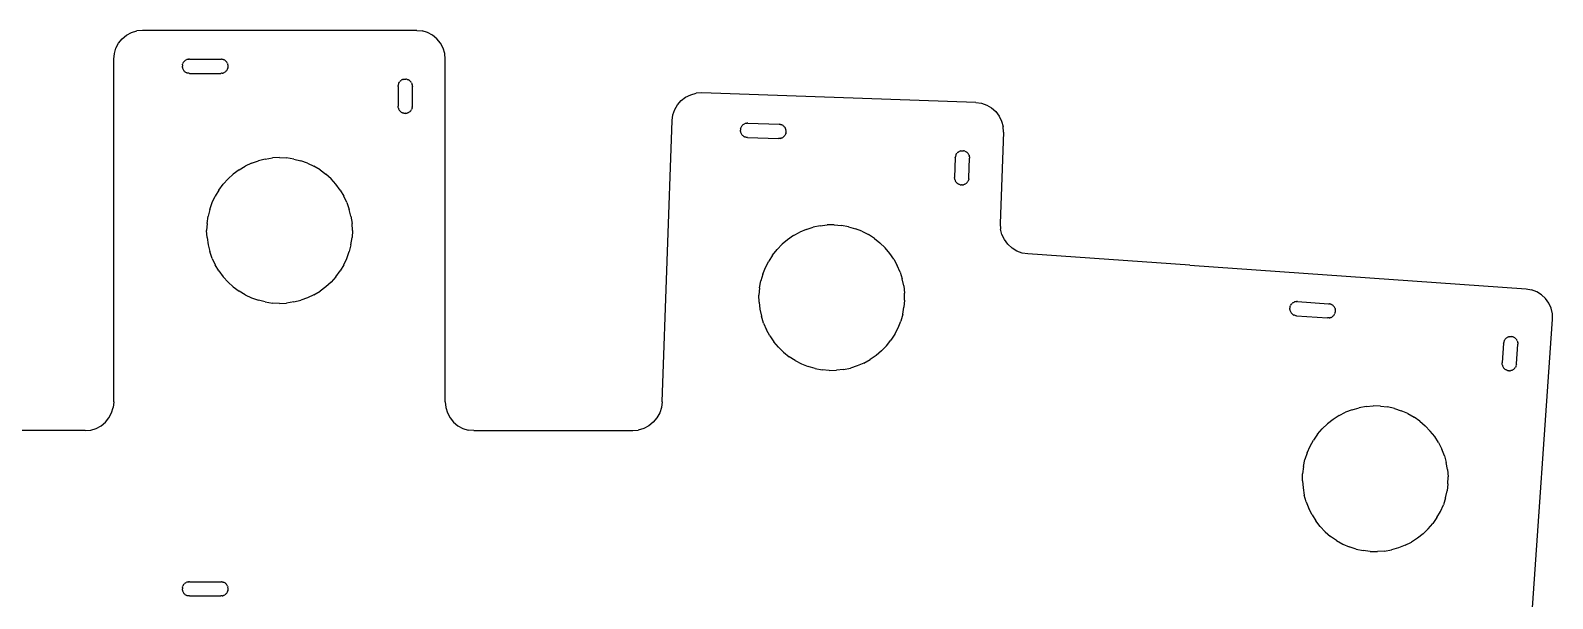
# Model space of a CAD drawing. Extents: x -62 to 45, y -37 to 20.
# Drawn here: x -8.7 to 44.6, y -0.3 to 19.5 of the extents above; entities that cross this region are included whole.
import ezdxf

# ---------------------------------------------------------------- set-up
doc = ezdxf.new("R2010")
doc.units = 0

msp = doc.modelspace()

# ---------------------------------------------------------------- linework, layer by layer
for p, q in [((-5.63, 19.095), (-5.505, 19.246)), ((-5.505, 19.246), (-5.354, 19.371)), ((-5.354, 19.371), (-5.181, 19.463)), ((-5.181, 19.463), (-4.993, 19.52)), ((-4.798, 19.539), (-4.993, 19.52)), ((4.802, 19.539), (-4.798, 19.539)), ((4.802, 19.539), (4.997, 19.52)), ((5.184, 19.463), (4.997, 19.52)), ((5.357, 19.37), (5.184, 19.463)), ((5.509, 19.246), (5.357, 19.37)), ((5.633, 19.094), (5.509, 19.246)), ((-5.798, 18.539), (-5.779, 18.734)), ((-5.779, 18.734), (-5.722, 18.922)), ((-5.722, 18.922), (-5.63, 19.095)), ((5.726, 18.922), (5.633, 19.094)), ((5.782, 18.734), (5.726, 18.922)), ((5.802, 18.539), (5.782, 18.734)), ((-5.799, 6.539), (-5.798, 18.539)), ((-3.398, 18.312), (-3.399, 18.287)), ((-3.398, 18.263), (-3.399, 18.287)), ((-3.395, 18.336), (-3.398, 18.312)), ((-3.395, 18.239), (-3.398, 18.263)), ((-3.395, 18.336), (-3.389, 18.36)), ((-3.395, 18.239), (-3.389, 18.215)), ((-3.389, 18.36), (-3.38, 18.383)), ((-3.389, 18.215), (-3.38, 18.192)), ((-3.37, 18.405), (-3.38, 18.383)), ((-3.38, 18.192), (-3.37, 18.17)), ((-3.37, 18.405), (-3.357, 18.426)), ((-3.37, 18.17), (-3.357, 18.149)), ((-3.357, 18.426), (-3.343, 18.446)), ((-3.357, 18.149), (-3.343, 18.129)), ((-3.343, 18.446), (-3.326, 18.464)), ((-3.343, 18.129), (-3.326, 18.111)), ((-3.308, 18.48), (-3.326, 18.464)), ((-3.308, 18.48), (-3.288, 18.495)), ((-3.288, 18.495), (-3.267, 18.508)), ((-3.245, 18.518), (-3.267, 18.508)), ((-3.222, 18.526), (-3.245, 18.518)), ((-3.198, 18.532), (-3.222, 18.526)), ((-3.198, 18.532), (-3.174, 18.536)), ((-3.145, 18.537), (-3.174, 18.536)), ((-3.145, 18.537), (-2.054, 18.537)), ((-2.054, 18.537), (-2.025, 18.536)), ((-2.001, 18.532), (-2.025, 18.536)), ((-2.001, 18.532), (-1.977, 18.526)), ((-1.977, 18.526), (-1.954, 18.518)), ((-1.932, 18.508), (-1.954, 18.518)), ((-1.911, 18.495), (-1.932, 18.508)), ((-1.891, 18.48), (-1.911, 18.495)), ((-1.873, 18.464), (-1.891, 18.48)), ((-1.857, 18.446), (-1.873, 18.464)), ((-1.857, 18.129), (-1.873, 18.111)), ((-1.842, 18.426), (-1.857, 18.446)), ((-1.842, 18.149), (-1.857, 18.129)), ((-1.829, 18.405), (-1.842, 18.426)), ((-1.829, 18.17), (-1.842, 18.149)), ((-1.819, 18.383), (-1.829, 18.405)), ((-1.819, 18.192), (-1.829, 18.17)), ((-1.819, 18.383), (-1.811, 18.36)), ((-1.819, 18.192), (-1.811, 18.215)), ((-1.805, 18.336), (-1.811, 18.36)), ((-1.805, 18.239), (-1.811, 18.215)), ((-1.801, 18.312), (-1.805, 18.336)), ((-1.805, 18.239), (-1.801, 18.263)), ((-1.8, 18.287), (-1.801, 18.312)), ((-1.801, 18.263), (-1.8, 18.287)), ((5.801, 6.539), (5.802, 18.539)), ((-3.326, 18.111), (-3.308, 18.094)), ((-3.308, 18.094), (-3.288, 18.08)), ((-3.288, 18.08), (-3.267, 18.067)), ((-3.267, 18.067), (-3.245, 18.057)), ((-3.222, 18.048), (-3.245, 18.057)), ((-3.198, 18.042), (-3.222, 18.048)), ((-3.174, 18.039), (-3.198, 18.042)), ((-3.145, 18.037), (-3.174, 18.039)), ((-3.145, 18.037), (-2.054, 18.037)), ((-2.025, 18.039), (-2.054, 18.037)), ((-2.001, 18.042), (-2.025, 18.039)), ((-2.001, 18.042), (-1.977, 18.048)), ((-1.954, 18.057), (-1.977, 18.048)), ((-1.954, 18.057), (-1.932, 18.067)), ((-1.932, 18.067), (-1.911, 18.08)), ((-1.891, 18.094), (-1.911, 18.08)), ((-1.873, 18.111), (-1.891, 18.094)), ((4.15, 17.582), (4.152, 17.612)), ((4.15, 17.582), (4.15, 16.892)), ((4.155, 17.636), (4.152, 17.612)), ((4.161, 17.66), (4.155, 17.636)), ((4.17, 17.683), (4.161, 17.66)), ((4.18, 17.705), (4.17, 17.683)), ((4.18, 17.705), (4.193, 17.726)), ((4.193, 17.726), (4.207, 17.746)), ((4.224, 17.764), (4.207, 17.746)), ((4.242, 17.78), (4.224, 17.764)), ((4.242, 17.78), (4.262, 17.795)), ((4.283, 17.808), (4.262, 17.795)), ((4.283, 17.808), (4.305, 17.818)), ((4.328, 17.826), (4.305, 17.818)), ((4.328, 17.826), (4.352, 17.832)), ((4.352, 17.832), (4.376, 17.836)), ((4.376, 17.836), (4.4, 17.837)), ((4.4, 17.837), (4.425, 17.836)), ((4.449, 17.832), (4.425, 17.836)), ((4.473, 17.826), (4.449, 17.832)), ((4.473, 17.826), (4.496, 17.818)), ((4.496, 17.818), (4.518, 17.807)), ((4.539, 17.795), (4.518, 17.807)), ((4.559, 17.78), (4.539, 17.795)), ((4.577, 17.764), (4.559, 17.78)), ((4.577, 17.764), (4.593, 17.746)), ((4.608, 17.726), (4.593, 17.746)), ((4.621, 17.705), (4.608, 17.726)), ((4.621, 17.705), (4.631, 17.683)), ((4.631, 17.683), (4.639, 17.66)), ((4.645, 17.636), (4.639, 17.66)), ((4.645, 17.636), (4.649, 17.612)), ((4.649, 17.612), (4.65, 17.582)), ((4.65, 16.892), (4.65, 17.582)), ((13.93, 16.939), (14.059, 17.086)), ((14.059, 17.086), (14.215, 17.205)), ((14.215, 17.205), (14.391, 17.291)), ((14.391, 17.291), (14.58, 17.342)), ((14.776, 17.354), (14.58, 17.342)), ((24.37, 17.019), (14.776, 17.354)), ((4.152, 16.863), (4.15, 16.892)), ((4.155, 16.839), (4.152, 16.863)), ((4.161, 16.815), (4.155, 16.839)), ((4.161, 16.815), (4.17, 16.792)), ((4.17, 16.792), (4.18, 16.77)), ((4.18, 16.77), (4.193, 16.748)), ((4.193, 16.748), (4.207, 16.729)), ((4.22, 16.715), (4.207, 16.729)), ((4.22, 16.715), (4.224, 16.711)), ((4.224, 16.711), (4.242, 16.694)), ((4.242, 16.694), (4.262, 16.68)), ((4.262, 16.68), (4.283, 16.667)), ((4.283, 16.667), (4.305, 16.656)), ((4.328, 16.648), (4.305, 16.656)), ((4.352, 16.642), (4.328, 16.648)), ((4.352, 16.642), (4.376, 16.639)), ((4.376, 16.639), (4.4, 16.637)), ((4.425, 16.639), (4.4, 16.637)), ((4.425, 16.639), (4.449, 16.642)), ((4.449, 16.642), (4.473, 16.648)), ((4.496, 16.656), (4.473, 16.648)), ((4.518, 16.667), (4.496, 16.656)), ((4.518, 16.667), (4.539, 16.68)), ((4.559, 16.694), (4.539, 16.68)), ((4.577, 16.711), (4.559, 16.694)), ((4.577, 16.711), (4.593, 16.729)), ((4.593, 16.729), (4.608, 16.748)), ((4.608, 16.748), (4.621, 16.77)), ((4.631, 16.792), (4.621, 16.77)), ((4.639, 16.815), (4.631, 16.792)), ((4.639, 16.815), (4.645, 16.839)), ((4.649, 16.863), (4.645, 16.839)), ((4.649, 16.863), (4.65, 16.892)), ((13.742, 16.389), (13.768, 16.584)), ((13.768, 16.584), (13.831, 16.769)), ((13.831, 16.769), (13.93, 16.939)), ((24.37, 17.019), (24.565, 16.993)), ((24.565, 16.993), (24.75, 16.929)), ((24.75, 16.929), (24.92, 16.831)), ((24.92, 16.831), (25.067, 16.701)), ((25.067, 16.701), (25.186, 16.545)), ((25.186, 16.545), (25.272, 16.369)), ((13.397, 6.538), (13.742, 16.389)), ((16.133, 16.079), (16.131, 16.054)), ((16.131, 16.03), (16.131, 16.054)), ((16.134, 16.005), (16.131, 16.03)), ((16.137, 16.103), (16.133, 16.079)), ((16.134, 16.005), (16.139, 15.981)), ((16.137, 16.103), (16.144, 16.126)), ((16.144, 16.126), (16.153, 16.149)), ((16.164, 16.171), (16.153, 16.149)), ((16.164, 16.171), (16.177, 16.191)), ((16.177, 16.191), (16.193, 16.211)), ((16.193, 16.211), (16.21, 16.228)), ((16.229, 16.244), (16.21, 16.228)), ((16.229, 16.244), (16.249, 16.258)), ((16.249, 16.258), (16.27, 16.27)), ((16.293, 16.279), (16.27, 16.27)), ((16.316, 16.287), (16.293, 16.279)), ((16.34, 16.292), (16.316, 16.287)), ((16.34, 16.292), (16.364, 16.295)), ((16.394, 16.295), (16.364, 16.295)), ((16.394, 16.295), (17.483, 16.257)), ((17.483, 16.257), (17.513, 16.255)), ((17.537, 16.25), (17.513, 16.255)), ((17.537, 16.25), (17.56, 16.243)), ((17.56, 16.243), (17.583, 16.234)), ((17.605, 16.223), (17.583, 16.234)), ((17.625, 16.21), (17.605, 16.223)), ((17.645, 16.194), (17.625, 16.21)), ((17.662, 16.177), (17.645, 16.194)), ((17.678, 16.159), (17.662, 16.177)), ((17.692, 16.138), (17.678, 16.159)), ((17.704, 16.117), (17.692, 16.138)), ((17.713, 16.094), (17.704, 16.117)), ((17.713, 16.094), (17.721, 16.071)), ((17.726, 16.047), (17.721, 16.071)), ((17.729, 16.023), (17.726, 16.047)), ((17.727, 15.974), (17.729, 15.998)), ((17.729, 15.998), (17.729, 16.023)), ((25.335, 15.984), (25.223, 12.788)), ((25.272, 16.369), (25.322, 16.18)), ((25.335, 15.984), (25.322, 16.18)), ((16.139, 15.981), (16.146, 15.958)), ((16.146, 15.958), (16.156, 15.935)), ((16.156, 15.935), (16.168, 15.914)), ((16.168, 15.914), (16.182, 15.894)), ((16.182, 15.894), (16.197, 15.875)), ((16.197, 15.875), (16.215, 15.858)), ((16.215, 15.858), (16.234, 15.843)), ((16.234, 15.843), (16.255, 15.829)), ((16.255, 15.829), (16.277, 15.818)), ((16.299, 15.809), (16.277, 15.818)), ((16.323, 15.802), (16.299, 15.809)), ((16.347, 15.798), (16.323, 15.802)), ((16.376, 15.795), (16.347, 15.798)), ((16.376, 15.795), (17.466, 15.757)), ((17.495, 15.758), (17.466, 15.757)), ((17.52, 15.76), (17.495, 15.758)), ((17.52, 15.76), (17.544, 15.766)), ((17.567, 15.773), (17.544, 15.766)), ((17.567, 15.773), (17.589, 15.783)), ((17.589, 15.783), (17.611, 15.795)), ((17.631, 15.809), (17.611, 15.795)), ((17.65, 15.824), (17.631, 15.809)), ((17.667, 15.842), (17.65, 15.824)), ((17.682, 15.861), (17.667, 15.842)), ((17.696, 15.882), (17.682, 15.861)), ((17.707, 15.903), (17.696, 15.882)), ((17.707, 15.903), (17.716, 15.926)), ((17.723, 15.95), (17.716, 15.926)), ((17.723, 15.95), (17.727, 15.974)), ((-0.974, 14.895), (-0.739, 14.979)), ((-0.496, 15.04), (-0.739, 14.979)), ((-0.496, 15.04), (-0.248, 15.077)), ((0.002, 15.089), (-0.248, 15.077)), ((0.002, 15.089), (0.251, 15.077)), ((0.499, 15.04), (0.251, 15.077)), ((0.499, 15.04), (0.742, 14.979)), ((0.977, 14.895), (0.742, 14.979)), ((23.651, 15.086), (23.627, 14.396)), ((23.651, 15.086), (23.654, 15.115)), ((23.658, 15.139), (23.654, 15.115)), ((23.665, 15.163), (23.658, 15.139)), ((23.674, 15.186), (23.665, 15.163)), ((23.685, 15.208), (23.674, 15.186)), ((23.685, 15.208), (23.698, 15.228)), ((23.698, 15.228), (23.714, 15.247)), ((23.731, 15.265), (23.714, 15.247)), ((23.749, 15.281), (23.731, 15.265)), ((23.749, 15.281), (23.77, 15.295)), ((23.791, 15.306), (23.77, 15.295)), ((23.791, 15.306), (23.814, 15.316)), ((23.837, 15.324), (23.814, 15.316)), ((23.837, 15.324), (23.861, 15.329)), ((23.861, 15.329), (23.885, 15.331)), ((23.885, 15.331), (23.91, 15.332)), ((23.91, 15.332), (23.934, 15.33)), ((23.958, 15.325), (23.934, 15.33)), ((23.982, 15.319), (23.958, 15.325)), ((23.982, 15.319), (24.005, 15.309)), ((24.005, 15.309), (24.026, 15.298)), ((24.047, 15.285), (24.026, 15.298)), ((24.066, 15.27), (24.047, 15.285)), ((24.084, 15.252), (24.066, 15.27)), ((24.084, 15.252), (24.1, 15.234)), ((24.113, 15.214), (24.1, 15.234)), ((24.125, 15.192), (24.113, 15.214)), ((24.125, 15.192), (24.135, 15.17)), ((24.127, 14.379), (24.151, 15.069)), ((24.135, 15.17), (24.142, 15.146)), ((24.148, 15.122), (24.142, 15.146)), ((24.148, 15.122), (24.15, 15.098)), ((24.15, 15.098), (24.151, 15.069)), ((-1.616, 14.51), (-1.802, 14.342)), ((-1.415, 14.659), (-1.616, 14.51)), ((-1.415, 14.659), (-1.201, 14.788)), ((-0.974, 14.895), (-1.201, 14.788)), ((0.977, 14.895), (1.204, 14.788)), ((1.418, 14.659), (1.204, 14.788)), ((1.418, 14.659), (1.619, 14.51)), ((1.805, 14.342), (1.619, 14.51)), ((23.627, 14.367), (23.627, 14.396)), ((-2.119, 13.956), (-2.247, 13.741)), ((-2.119, 13.956), (-1.97, 14.157)), ((-1.802, 14.342), (-1.97, 14.157)), ((1.973, 14.157), (1.805, 14.342)), ((2.122, 13.956), (1.973, 14.157)), ((2.122, 13.956), (2.25, 13.741)), ((23.63, 14.342), (23.627, 14.367)), ((23.635, 14.318), (23.63, 14.342)), ((23.635, 14.318), (23.643, 14.295)), ((23.643, 14.295), (23.652, 14.273)), ((23.652, 14.273), (23.664, 14.251)), ((23.664, 14.251), (23.678, 14.231)), ((23.69, 14.217), (23.678, 14.231)), ((23.69, 14.217), (23.694, 14.212)), ((23.694, 14.212), (23.712, 14.195)), ((23.712, 14.195), (23.731, 14.18)), ((23.731, 14.18), (23.751, 14.167)), ((23.751, 14.167), (23.773, 14.155)), ((23.796, 14.146), (23.773, 14.155)), ((23.819, 14.139), (23.796, 14.146)), ((23.819, 14.139), (23.844, 14.135)), ((23.844, 14.135), (23.868, 14.133)), ((23.892, 14.133), (23.868, 14.133)), ((23.892, 14.133), (23.917, 14.136)), ((23.917, 14.136), (23.941, 14.141)), ((23.964, 14.149), (23.941, 14.141)), ((23.987, 14.158), (23.964, 14.149)), ((23.987, 14.158), (24.008, 14.17)), ((24.028, 14.184), (24.008, 14.17)), ((24.047, 14.2), (24.028, 14.184)), ((24.047, 14.2), (24.064, 14.218)), ((24.064, 14.218), (24.079, 14.237)), ((24.079, 14.237), (24.093, 14.257)), ((24.104, 14.279), (24.093, 14.257)), ((24.113, 14.302), (24.104, 14.279)), ((24.113, 14.302), (24.12, 14.325)), ((24.124, 14.349), (24.12, 14.325)), ((24.124, 14.349), (24.127, 14.379)), ((-2.439, 13.279), (-2.354, 13.515)), ((-2.354, 13.515), (-2.247, 13.741)), ((2.357, 13.515), (2.25, 13.741)), ((2.357, 13.515), (2.442, 13.279)), ((-2.536, 12.789), (-2.549, 12.539)), ((-2.536, 12.789), (-2.5, 13.037)), ((-2.439, 13.279), (-2.5, 13.037)), ((2.502, 13.036), (2.442, 13.279)), ((2.502, 13.036), (2.539, 12.789)), ((2.551, 12.539), (2.539, 12.789)), ((25.223, 12.788), (25.235, 12.591)), ((-2.536, 12.289), (-2.549, 12.539)), ((-2.536, 12.289), (-2.5, 12.042)), ((2.502, 12.041), (2.539, 12.289)), ((2.551, 12.539), (2.539, 12.289)), ((17.987, 12.359), (17.781, 12.217)), ((17.987, 12.359), (18.206, 12.48)), ((18.436, 12.579), (18.206, 12.48)), ((18.436, 12.579), (18.674, 12.655)), ((18.919, 12.707), (18.674, 12.655)), ((18.919, 12.707), (19.167, 12.735)), ((19.418, 12.739), (19.167, 12.735)), ((19.418, 12.739), (19.667, 12.718)), ((19.913, 12.673), (19.667, 12.718)), ((19.913, 12.673), (20.154, 12.603)), ((20.386, 12.511), (20.154, 12.603)), ((20.386, 12.511), (20.609, 12.396)), ((20.819, 12.26), (20.609, 12.396)), ((20.819, 12.26), (21.014, 12.104)), ((25.286, 12.4), (25.235, 12.591)), ((25.372, 12.221), (25.286, 12.4)), ((-2.5, 12.042), (-2.439, 11.799)), ((-2.354, 11.563), (-2.439, 11.799)), ((2.357, 11.563), (2.442, 11.799)), ((2.502, 12.041), (2.442, 11.799)), ((17.259, 11.68), (17.415, 11.876)), ((17.59, 12.056), (17.415, 11.876)), ((17.781, 12.217), (17.59, 12.056)), ((21.194, 11.93), (21.014, 12.104)), ((21.355, 11.738), (21.194, 11.93)), ((21.497, 11.532), (21.355, 11.738)), ((25.49, 12.06), (25.372, 12.221)), ((25.637, 11.926), (25.49, 12.06)), ((25.807, 11.821), (25.637, 11.926)), ((25.992, 11.751), (25.807, 11.821)), ((26.186, 11.718), (25.992, 11.751)), ((-2.354, 11.563), (-2.247, 11.337)), ((-2.119, 11.122), (-2.247, 11.337)), ((2.25, 11.337), (2.122, 11.122)), ((2.25, 11.337), (2.357, 11.563)), ((16.916, 11.016), (17.008, 11.248)), ((17.008, 11.248), (17.123, 11.47)), ((17.259, 11.68), (17.123, 11.47)), ((21.497, 11.532), (21.618, 11.313)), ((21.717, 11.084), (21.618, 11.313)), ((31.856, 11.322), (26.186, 11.718)), ((31.856, 11.322), (43.627, 10.498)), ((-2.119, 11.122), (-1.97, 10.921)), ((-1.802, 10.736), (-1.97, 10.921)), ((-1.802, 10.736), (-1.616, 10.568)), ((1.805, 10.736), (1.619, 10.568)), ((1.973, 10.921), (1.805, 10.736)), ((1.973, 10.921), (2.122, 11.122)), ((16.801, 10.529), (16.847, 10.775)), ((16.916, 11.016), (16.847, 10.775)), ((21.717, 11.084), (21.793, 10.845)), ((21.846, 10.6), (21.793, 10.845)), ((-1.616, 10.568), (-1.415, 10.419)), ((-1.201, 10.29), (-1.415, 10.419)), ((-1.201, 10.29), (-0.974, 10.183)), ((-0.974, 10.183), (-0.739, 10.099)), ((0.977, 10.183), (0.742, 10.099)), ((1.203, 10.29), (0.977, 10.183)), ((1.203, 10.29), (1.418, 10.419)), ((1.619, 10.568), (1.418, 10.419)), ((16.801, 10.529), (16.78, 10.28)), ((16.784, 10.029), (16.78, 10.28)), ((21.846, 10.6), (21.874, 10.352)), ((21.877, 10.101), (21.874, 10.352)), ((43.627, 10.498), (43.82, 10.466)), ((44.004, 10.396), (43.82, 10.466)), ((44.17, 10.291), (44.004, 10.396)), ((44.312, 10.157), (44.17, 10.291)), ((44.426, 9.997), (44.312, 10.157)), ((-0.496, 10.038), (-0.739, 10.099)), ((-0.496, 10.038), (-0.249, 10.001)), ((0.001, 9.989), (-0.249, 10.001)), ((0.001, 9.989), (0.251, 10.001)), ((0.499, 10.038), (0.251, 10.001)), ((0.499, 10.038), (0.742, 10.099)), ((16.784, 10.029), (16.812, 9.781)), ((16.812, 9.781), (16.864, 9.536)), ((21.811, 9.606), (21.742, 9.366)), ((21.811, 9.606), (21.856, 9.852)), ((21.877, 10.101), (21.856, 9.852)), ((35.358, 9.797), (35.359, 9.822)), ((35.36, 9.773), (35.358, 9.797)), ((35.362, 9.846), (35.359, 9.822)), ((35.36, 9.773), (35.365, 9.749)), ((35.367, 9.87), (35.362, 9.846)), ((35.365, 9.749), (35.371, 9.725)), ((35.367, 9.87), (35.375, 9.894)), ((35.371, 9.725), (35.38, 9.702)), ((35.375, 9.894), (35.385, 9.916)), ((35.38, 9.702), (35.391, 9.681)), ((35.397, 9.937), (35.385, 9.916)), ((35.391, 9.681), (35.404, 9.66)), ((35.397, 9.937), (35.411, 9.957)), ((35.404, 9.66), (35.42, 9.641)), ((35.411, 9.957), (35.427, 9.976)), ((35.42, 9.641), (35.437, 9.623)), ((35.427, 9.976), (35.444, 9.993)), ((35.437, 9.623), (35.455, 9.607)), ((35.463, 10.008), (35.444, 9.993)), ((35.455, 9.607), (35.475, 9.593)), ((35.463, 10.008), (35.484, 10.021)), ((35.475, 9.593), (35.497, 9.581)), ((35.484, 10.021), (35.506, 10.032)), ((35.529, 10.041), (35.506, 10.032)), ((35.552, 10.048), (35.529, 10.041)), ((35.577, 10.052), (35.552, 10.048)), ((35.577, 10.052), (35.601, 10.054)), ((35.63, 10.054), (35.601, 10.054)), ((35.63, 10.054), (36.718, 9.978)), ((36.718, 9.978), (36.747, 9.974)), ((36.771, 9.969), (36.747, 9.974)), ((36.771, 9.969), (36.794, 9.961)), ((36.794, 9.961), (36.817, 9.951)), ((36.838, 9.939), (36.817, 9.951)), ((36.858, 9.925), (36.838, 9.939)), ((36.877, 9.909), (36.858, 9.925)), ((36.894, 9.892), (36.877, 9.909)), ((36.909, 9.872), (36.894, 9.892)), ((36.917, 9.595), (36.903, 9.575)), ((36.922, 9.852), (36.909, 9.872)), ((36.929, 9.616), (36.917, 9.595)), ((36.933, 9.83), (36.922, 9.852)), ((36.929, 9.616), (36.939, 9.639)), ((36.942, 9.807), (36.933, 9.83)), ((36.946, 9.662), (36.939, 9.639)), ((36.942, 9.807), (36.949, 9.783)), ((36.946, 9.662), (36.952, 9.686)), ((36.953, 9.759), (36.949, 9.783)), ((36.952, 9.686), (36.955, 9.71)), ((36.955, 9.735), (36.953, 9.759)), ((36.955, 9.71), (36.955, 9.735)), ((44.506, 9.818), (44.426, 9.997)), ((44.549, 9.627), (44.506, 9.818)), ((44.555, 9.431), (44.549, 9.627)), ((16.94, 9.298), (16.864, 9.536)), ((16.94, 9.298), (17.039, 9.068)), ((17.16, 8.849), (17.039, 9.068)), ((21.534, 8.911), (21.649, 9.133)), ((21.649, 9.133), (21.742, 9.366)), ((35.519, 9.571), (35.497, 9.581)), ((35.542, 9.564), (35.519, 9.571)), ((35.566, 9.558), (35.542, 9.564)), ((35.596, 9.555), (35.566, 9.558)), ((35.596, 9.555), (36.683, 9.479)), ((36.712, 9.478), (36.683, 9.479)), ((36.737, 9.48), (36.712, 9.478)), ((36.737, 9.48), (36.761, 9.484)), ((36.785, 9.491), (36.761, 9.484)), ((36.785, 9.491), (36.807, 9.5)), ((36.807, 9.5), (36.829, 9.511)), ((36.85, 9.524), (36.829, 9.511)), ((36.869, 9.539), (36.85, 9.524)), ((36.887, 9.556), (36.869, 9.539)), ((36.903, 9.575), (36.887, 9.556)), ((43.718, -2.54), (44.555, 9.431)), ((17.16, 8.849), (17.302, 8.643)), ((17.464, 8.451), (17.302, 8.643)), ((21.242, 8.505), (21.398, 8.701)), ((21.534, 8.911), (21.398, 8.701)), ((42.841, 8.592), (42.793, 7.903)), ((42.841, 8.592), (42.845, 8.621)), ((42.85, 8.645), (42.845, 8.621)), ((42.857, 8.668), (42.85, 8.645)), ((42.867, 8.691), (42.857, 8.668)), ((42.879, 8.712), (42.867, 8.691)), ((42.879, 8.712), (42.893, 8.732)), ((42.893, 8.732), (42.909, 8.751)), ((42.927, 8.768), (42.909, 8.751)), ((42.946, 8.783), (42.927, 8.768)), ((42.946, 8.783), (42.967, 8.796)), ((42.989, 8.807), (42.967, 8.796)), ((42.989, 8.807), (43.012, 8.816)), ((43.035, 8.823), (43.012, 8.816)), ((43.035, 8.823), (43.059, 8.827)), ((43.059, 8.827), (43.084, 8.829)), ((43.084, 8.829), (43.108, 8.829)), ((43.108, 8.829), (43.133, 8.826)), ((43.156, 8.82), (43.133, 8.826)), ((43.18, 8.813), (43.156, 8.82)), ((43.18, 8.813), (43.202, 8.803)), ((43.202, 8.803), (43.224, 8.791)), ((43.244, 8.777), (43.224, 8.791)), ((43.262, 8.761), (43.244, 8.777)), ((43.279, 8.743), (43.262, 8.761)), ((43.279, 8.743), (43.294, 8.724)), ((43.292, 7.869), (43.34, 8.557)), ((43.308, 8.703), (43.294, 8.724)), ((43.319, 8.681), (43.308, 8.703)), ((43.319, 8.681), (43.328, 8.659)), ((43.328, 8.659), (43.334, 8.635)), ((43.339, 8.611), (43.334, 8.635)), ((43.339, 8.611), (43.34, 8.586)), ((43.34, 8.586), (43.34, 8.557)), ((17.464, 8.451), (17.643, 8.277)), ((17.643, 8.277), (17.839, 8.121)), ((18.049, 7.985), (17.839, 8.121)), ((20.451, 7.901), (20.67, 8.022)), ((20.877, 8.164), (20.67, 8.022)), ((21.068, 8.326), (20.877, 8.164)), ((21.242, 8.505), (21.068, 8.326)), ((18.049, 7.985), (18.271, 7.87)), ((18.271, 7.87), (18.504, 7.778)), ((18.744, 7.708), (18.504, 7.778)), ((18.744, 7.708), (18.99, 7.663)), ((19.24, 7.642), (18.99, 7.663)), ((19.24, 7.642), (19.49, 7.646)), ((19.738, 7.674), (19.49, 7.646)), ((19.738, 7.674), (19.983, 7.726)), ((20.222, 7.802), (19.983, 7.726)), ((20.451, 7.901), (20.222, 7.802)), ((42.792, 7.874), (42.793, 7.903)), ((42.794, 7.85), (42.792, 7.874)), ((42.798, 7.825), (42.794, 7.85)), ((42.798, 7.825), (42.805, 7.802)), ((42.805, 7.802), (42.814, 7.779)), ((42.814, 7.779), (42.825, 7.757)), ((42.825, 7.757), (42.838, 7.737)), ((42.85, 7.722), (42.838, 7.737)), ((42.85, 7.722), (42.853, 7.717)), ((42.853, 7.717), (42.87, 7.7)), ((42.87, 7.7), (42.889, 7.684)), ((42.889, 7.684), (42.909, 7.67)), ((42.909, 7.67), (42.931, 7.658)), ((42.953, 7.648), (42.931, 7.658)), ((42.976, 7.64), (42.953, 7.648)), ((42.976, 7.64), (43, 7.635)), ((43, 7.635), (43.025, 7.632)), ((43.049, 7.631), (43.025, 7.632)), ((43.049, 7.631), (43.073, 7.633)), ((43.073, 7.633), (43.098, 7.638)), ((43.121, 7.644), (43.098, 7.638)), ((43.144, 7.653), (43.121, 7.644)), ((43.144, 7.653), (43.166, 7.664)), ((43.187, 7.677), (43.166, 7.664)), ((43.206, 7.693), (43.187, 7.677)), ((43.206, 7.693), (43.224, 7.71)), ((43.224, 7.71), (43.239, 7.728)), ((43.239, 7.728), (43.253, 7.748)), ((43.265, 7.77), (43.253, 7.748)), ((43.275, 7.792), (43.265, 7.77)), ((43.275, 7.792), (43.283, 7.815)), ((43.288, 7.839), (43.283, 7.815)), ((43.288, 7.839), (43.292, 7.869)), ((-5.799, 6.539), (-5.818, 6.344)), ((5.801, 6.539), (5.821, 6.344)), ((13.397, 6.538), (13.371, 6.343)), ((38.029, 6.38), (38.278, 6.399)), ((38.528, 6.394), (38.278, 6.399)), ((38.528, 6.394), (38.777, 6.364)), ((-6.092, 5.832), (-5.967, 5.984)), ((-5.967, 5.984), (-5.875, 6.156)), ((-5.875, 6.156), (-5.818, 6.344)), ((5.821, 6.344), (5.877, 6.156)), ((5.877, 6.156), (5.97, 5.983)), ((5.97, 5.983), (6.094, 5.832)), ((13.21, 5.983), (13.08, 5.831)), ((13.308, 6.155), (13.21, 5.983)), ((13.371, 6.343), (13.308, 6.155)), ((36.874, 5.93), (36.678, 5.775)), ((37.085, 6.064), (36.874, 5.93)), ((37.085, 6.064), (37.308, 6.178)), ((37.541, 6.269), (37.308, 6.178)), ((37.541, 6.269), (37.782, 6.336)), ((38.029, 6.38), (37.782, 6.336)), ((39.021, 6.311), (38.777, 6.364)), ((39.021, 6.311), (39.259, 6.233)), ((39.488, 6.132), (39.259, 6.233)), ((39.488, 6.132), (39.706, 6.01)), ((39.912, 5.867), (39.706, 6.01)), ((39.912, 5.867), (40.102, 5.704)), ((-6.799, 5.539), (-12.36, 5.539)), ((-6.799, 5.539), (-6.604, 5.558)), ((-6.604, 5.558), (-6.416, 5.615)), ((-6.416, 5.615), (-6.243, 5.708)), ((-6.243, 5.708), (-6.092, 5.832)), ((6.094, 5.832), (6.246, 5.707)), ((6.246, 5.707), (6.419, 5.615)), ((6.419, 5.615), (6.606, 5.558)), ((6.801, 5.539), (6.606, 5.558)), ((6.801, 5.539), (12.363, 5.539)), ((12.363, 5.539), (12.558, 5.558)), ((12.748, 5.615), (12.558, 5.558)), ((12.924, 5.707), (12.748, 5.615)), ((13.08, 5.831), (12.924, 5.707)), ((36.334, 5.412), (36.191, 5.206)), ((36.334, 5.412), (36.497, 5.602)), ((36.678, 5.775), (36.497, 5.602)), ((40.275, 5.523), (40.102, 5.704)), ((40.43, 5.327), (40.275, 5.523)), ((35.968, 4.759), (36.068, 4.988)), ((36.068, 4.988), (36.191, 5.206)), ((40.564, 5.116), (40.43, 5.327)), ((40.564, 5.116), (40.678, 4.893)), ((40.769, 4.659), (40.678, 4.893)), ((35.836, 4.277), (35.807, 4.028)), ((35.836, 4.277), (35.89, 4.521)), ((35.968, 4.759), (35.89, 4.521)), ((40.769, 4.659), (40.836, 4.418)), ((40.88, 4.172), (40.836, 4.418)), ((35.801, 3.778), (35.807, 4.028)), ((35.801, 3.778), (35.821, 3.529)), ((40.88, 4.172), (40.899, 3.923)), ((40.894, 3.672), (40.899, 3.923)), ((35.821, 3.529), (35.865, 3.282)), ((35.932, 3.041), (35.865, 3.282)), ((40.811, 3.18), (40.865, 3.424)), ((40.894, 3.672), (40.865, 3.424)), ((35.932, 3.041), (36.023, 2.808)), ((36.137, 2.585), (36.023, 2.808)), ((40.51, 2.494), (40.632, 2.712)), ((40.632, 2.712), (40.733, 2.942)), ((40.811, 3.18), (40.733, 2.942)), ((36.137, 2.585), (36.271, 2.374)), ((36.426, 2.177), (36.271, 2.374)), ((36.426, 2.177), (36.599, 1.997)), ((40.204, 2.099), (40.367, 2.289)), ((40.51, 2.494), (40.367, 2.289)), ((36.599, 1.997), (36.789, 1.834)), ((36.994, 1.691), (36.789, 1.834)), ((36.994, 1.691), (37.213, 1.568)), ((39.393, 1.523), (39.616, 1.636)), ((39.827, 1.771), (39.616, 1.636)), ((40.023, 1.926), (39.827, 1.771)), ((40.204, 2.099), (40.023, 1.926)), ((37.213, 1.568), (37.442, 1.468)), ((37.68, 1.39), (37.442, 1.468)), ((37.68, 1.39), (37.924, 1.336)), ((38.173, 1.307), (37.924, 1.336)), ((38.173, 1.307), (38.423, 1.301)), ((38.672, 1.321), (38.423, 1.301)), ((38.672, 1.321), (38.919, 1.364)), ((39.16, 1.432), (38.919, 1.364)), ((39.393, 1.523), (39.16, 1.432)), ((-3.399, 0.025), (-3.4, 0)), ((-3.399, -0.024), (-3.4, 0)), ((-3.395, 0.049), (-3.399, 0.025)), ((-3.395, 0.049), (-3.389, 0.073)), ((-3.389, 0.073), (-3.381, 0.096)), ((-3.37, 0.118), (-3.381, 0.096)), ((-3.37, 0.118), (-3.358, 0.139)), ((-3.358, 0.139), (-3.343, 0.159)), ((-3.343, 0.159), (-3.327, 0.177)), ((-3.308, 0.193), (-3.327, 0.177)), ((-3.308, 0.193), (-3.289, 0.208)), ((-3.289, 0.208), (-3.268, 0.22)), ((-3.246, 0.231), (-3.268, 0.22)), ((-3.223, 0.239), (-3.246, 0.231)), ((-3.199, 0.245), (-3.223, 0.239)), ((-3.199, 0.245), (-3.174, 0.249)), ((-3.145, 0.25), (-3.174, 0.249)), ((-3.145, 0.25), (-2.055, 0.25)), ((-2.055, 0.25), (-2.026, 0.249)), ((-2.001, 0.245), (-2.026, 0.249)), ((-2.001, 0.245), (-1.978, 0.239)), ((-1.978, 0.239), (-1.954, 0.231)), ((-1.932, 0.22), (-1.954, 0.231)), ((-1.911, 0.208), (-1.932, 0.22)), ((-1.892, 0.193), (-1.911, 0.208)), ((-1.873, 0.177), (-1.892, 0.193)), ((-1.857, 0.159), (-1.873, 0.177)), ((-1.842, 0.139), (-1.857, 0.159)), ((-1.83, 0.118), (-1.842, 0.139)), ((-1.819, 0.096), (-1.83, 0.118)), ((-1.819, 0.096), (-1.811, 0.073)), ((-1.805, 0.049), (-1.811, 0.073)), ((-1.801, 0.025), (-1.805, 0.049)), ((-1.8, 0), (-1.801, 0.025)), ((-1.801, -0.024), (-1.8, 0)), ((-3.395, -0.049), (-3.399, -0.024)), ((-3.395, -0.049), (-3.389, -0.072)), ((-3.389, -0.072), (-3.381, -0.096)), ((-3.381, -0.096), (-3.37, -0.118)), ((-3.37, -0.118), (-3.358, -0.139)), ((-3.358, -0.139), (-3.343, -0.158)), ((-3.343, -0.158), (-3.327, -0.177)), ((-3.327, -0.177), (-3.308, -0.193)), ((-3.308, -0.193), (-3.289, -0.208)), ((-3.289, -0.208), (-3.268, -0.22)), ((-3.268, -0.22), (-3.246, -0.231)), ((-3.223, -0.239), (-3.246, -0.231)), ((-3.199, -0.245), (-3.223, -0.239)), ((-3.174, -0.248), (-3.199, -0.245)), ((-3.145, -0.25), (-3.174, -0.248)), ((-3.145, -0.25), (-2.055, -0.25)), ((-2.026, -0.249), (-2.055, -0.25)), ((-2.001, -0.245), (-2.026, -0.249)), ((-2.001, -0.245), (-1.978, -0.239)), ((-1.954, -0.231), (-1.978, -0.239)), ((-1.954, -0.231), (-1.932, -0.22)), ((-1.932, -0.22), (-1.911, -0.208)), ((-1.892, -0.193), (-1.911, -0.208)), ((-1.873, -0.177), (-1.892, -0.193)), ((-1.857, -0.158), (-1.873, -0.177)), ((-1.842, -0.139), (-1.857, -0.158)), ((-1.83, -0.118), (-1.842, -0.139)), ((-1.819, -0.096), (-1.83, -0.118)), ((-1.819, -0.096), (-1.811, -0.072)), ((-1.805, -0.049), (-1.811, -0.072)), ((-1.805, -0.049), (-1.801, -0.024))]:
    msp.add_line(p, q)

doc.saveas('drawing.dxf')
